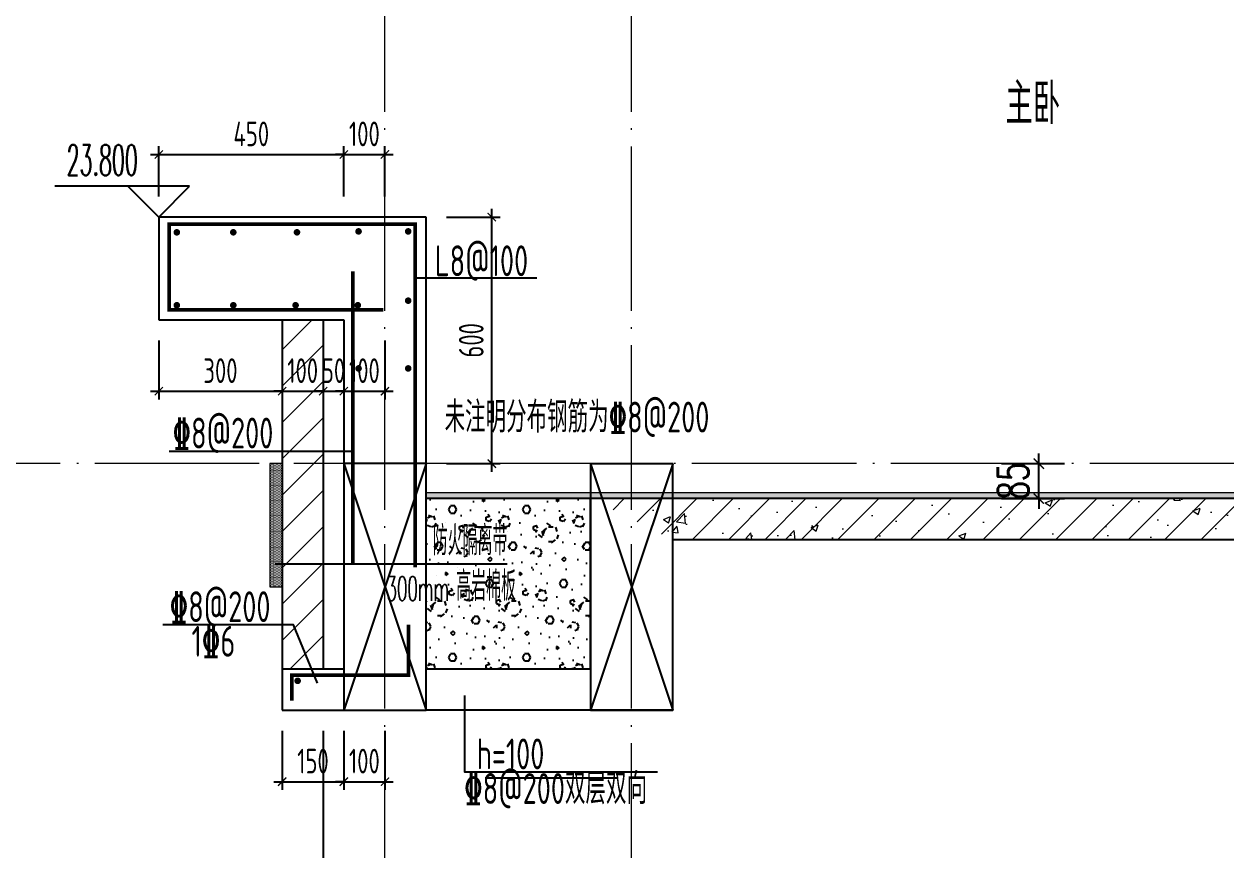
# Model space of a CAD drawing. Extents: x -668857 to 154266, y -275694 to 291306.
# Drawn here: x -11980 to -9057, y 159759 to 161769 of the extents above; entities that cross this region are included whole.
import ezdxf

# ---------------------------------------------------------------- set-up
doc = ezdxf.new("R2010")
doc.units = 0
doc.header["$LTSCALE"] = 1000
doc.linetypes.add('DOTE', pattern=[2.4200000000000004, 2, -0.2, 0.02, -0.2])
doc.layers.get('0').update_dxf_attribs({"linetype": 'CONTINUOUS'})
doc.layers.get('DEFPOINTS').update_dxf_attribs({"linetype": 'CONTINUOUS'})
for name, color, linetype in [('3-屋面构造层', 157, 'CONTINUOUS'), ('DIM', 2, 'CONTINUOUS'), ('DIM_ELEV', 3, 'CONTINUOUS'), ('DIM_IDEN', 67, 'CONTINUOUS'), ('PUB_DIM', 3, 'CONTINUOUS'), ('PUB_TEXT', 2, 'CONTINUOUS'), ('REIN', 6, 'CONTINUOUS'), ('S-大样-砼线', 7, 'CONTINUOUS'), ('S-引出线', 40, 'CONTINUOUS'), ('TEXT', 2, 'CONTINUOUS'), ('WALL', 5, 'CONTINUOUS'), ('水平筋标注', 7, 'CONTINUOUS'), ('看线', 251, 'CONTINUOUS'), ('立面-看线', 251, 'CONTINUOUS')]:
    doc.layers.add(name, color=color, linetype=linetype)
doc.layers.add('DOTE', color=19, linetype='DOTE', lineweight=9)
doc.layers.add('PUB_HATCH', color=8, linetype='CONTINUOUS', lineweight=9)
doc.styles.add('_TCH_DIM', font='SIMPLEX.shx', dxfattribs={"width": 0.7, "bigfont": 'GBCBIG.shx'})
doc.styles.add('_TCH_DIM_T3', font='SIMPLEX', dxfattribs={"width": 0.7058823529411765, "bigfont": 'GBCBIG'})
doc.styles.add('DIM_FONT_T3', font='SIMPLEX', dxfattribs={"width": 0.7058823529411765, "bigfont": 'GBCBIG'})
doc.styles.add('TSSD_DIMENSION', font='Tssdeng.shx', dxfattribs={"width": 0.7, "bigfont": 'tssdchn.shx'})
doc.styles.add('TSSD_REIN', font='tssdeng.shx', dxfattribs={"width": 0.7, "height": 300, "bigfont": 'tssdchn.shx'})
doc.dimstyles.new('_TCH_ARCH&&25', dxfattribs={"dimtxt": 74.375, "dimasz": 25, "dimexe": 62.5, "dimexo": 75, "dimgap": 25, "dimtad": 1, "dimdec": 0, "dimzin": 0, "dimdsep": 46, "dimtxsty": '_TCH_DIM_T3', "dimblk": 'ARCHTICK', "dimcen": 0.09, "dimclrt": 7, "dimazin": 0, "dimtfac": 1, "dimtdec": 0, "dimtix": 1, "dimtmove": 2, "dimatfit": 3, "dimldrblk": 'ARCHTICK', "dimfxl": 0, "dimtolj": 1, "dimtzin": 0, "dimarcsym": 0})
doc.dimstyles.new('TSSD_20_20', dxfattribs={"dimtxt": 60, "dimasz": 20, "dimexe": 20, "dimexo": 50, "dimgap": 20, "dimtad": 1, "dimdec": 0, "dimzin": 0, "dimdsep": 46, "dimtxsty": 'TSSD_DIMENSION', "dimblk": 'ARCHTICK', "dimblk1": 'ARCHTICK', "dimblk2": 'ARCHTICK', "dimcen": 0, "dimdle": 20, "dimclrt": 7, "dimadec": 0, "dimazin": 0, "dimtfac": 1, "dimtdec": 0, "dimtix": 1, "dimtmove": 2, "dimatfit": 3, "dimfxl": 0, "dimtolj": 1, "dimtzin": 0, "dimarcsym": 0})

# ---------------------------------------------------------------- blocks, each defined once
blk = doc.blocks.new('A$C1F6240CC')
at = {"layer": 'PUB_HATCH'}
h = blk.add_hatch(dxfattribs=at)
h.set_pattern_fill('DOTS', color=251, scale=2, style=0)
h.set_pattern_definition([(0, (-1.955777406692505e-08, -299.9999999983702), (1.5875, 3.175), [0, -3.175])])
h.paths.add_polyline_path([(-29.99999475874938, -299.999999998312), (5.558831617236137e-06, -299.9999999983702), (6.351852789521217e-06, -49.99999798531644), (6.344867870211601e-06, 1.948734279721975e-06), (-1.955777406692505e-08, 2.010667230933905e-06), (-1.955777406692505e-08, 1.688022166490555e-09), (-29.99999475874938, 1.688022166490555e-09)])
at = {"layer": 'DIM_IDEN', "color": 5}
for p, q in [((-17.00205630995333, -243.6957581644529), (275.1374033376342, -243.6957581644529)), ((275.1374033376342, -243.6957581644529), (546.9959839678602, -243.6957581644529))]:
    blk.add_line(p, q, dxfattribs=at)
at = {"layer": 'PUB_HATCH', "color": 5}
blk.add_lwpolyline([(-1.955777406692505e-08, 1.629814505577087e-09), (-29.99999475874938, 1.629814505577087e-09), (-29.99999475874938, -299.9999999983702), (-1.955777406692505e-08, -299.9999999983702)], close=True, dxfattribs=at)
at = {"layer": 'PUB_TEXT', "style": 'DIM_FONT_T3', "width": 0.7058823529411765}
blk.add_text('防火隔离带', height=71.48936170212767, dxfattribs=at).set_placement((366.1962342807512, -222.6957581644529))
at = {"layer": 'PUB_TEXT', "color": 5, "style": 'DIM_FONT_T3'}
for s, height, width, p in [('高岩棉板', 71.48936170212767, 0.7058823529411765, (423.3508922328077, -333.7157581644528)), ('300mm', 59.5, 0.4982698961937717, (253.9391275269252, -333.7157581644528))]:
    blk.add_text(s, height=height, dxfattribs=dict(at, width=width)).set_placement(p)
blk = doc.blocks.new('_ArchTick')
at = {"color": 0, "linetype": 'ByBlock', "const_width": 0.15}
blk.add_lwpolyline([(-0.5, -0.5), (0.5, 0.5)], dxfattribs=at)
blk = doc.blocks.new('*D2632')
at = {"layer": 'DEFPOINTS', "color": 0}
for p in [(-9678.407713357941, 160699.0340897712), (-9512.447828265955, 160699.0340897712), (-9678.407713357941, 160614.0340897835)]:
    blk.add_point(p, dxfattribs=at)
at = {"layer": 'PUB_DIM', "color": 0, "lineweight": -2}
for p, q in [((-9512.447828265955, 160699.0340897712), (-9512.447828265955, 160724.0340897712)), ((-9603.407713357941, 160699.0340897712), (-9449.947828265955, 160699.0340897712)), ((-9512.447828265955, 160614.0340897835), (-9512.447828265955, 160699.0340897712)), ((-9603.407713357941, 160614.0340897835), (-9449.947828265955, 160614.0340897835)), ((-9512.447828265955, 160614.0340897835), (-9512.447828265955, 160589.0340897835))]:
    blk.add_line(p, q, dxfattribs=at)
at = {"layer": 'PUB_DIM', "color": 0, "lineweight": -2, "xscale": 25, "yscale": 25, "zscale": 25}
for p, rotation in [((-9512.447828265955, 160699.0340897712), 270), ((-9512.447828265955, 160614.0340897835), 90)]:
    blk.add_blockref('_ArchTick', p, dxfattribs=dict(at, rotation=rotation))
at = {"layer": 'PUB_DIM', "color": 7, "insert": (-9574.635328265982, 160656.5340897774), "char_height": 74.375, "attachment_point": 5, "rotation": 90, "style": '_TCH_DIM_T3'}
blk.add_mtext('\\A1;85', dxfattribs=at)
blk = doc.blocks.new('*D3297')
at = {"layer": 'DEFPOINTS', "color": 0}
for p in [(-11202.63658760767, 161451.3575678874), (-11652.63658756379, 161299.034089778), (-11202.63658760767, 161299.0340897694)]:
    blk.add_point(p, dxfattribs=at)
at = {"layer": 'DIM', "color": 0, "lineweight": -2}
for p, q in [((-11652.63658756379, 161349.034089778), (-11652.63658756379, 161471.3575678874)), ((-11202.63658760767, 161349.0340897694), (-11202.63658760767, 161471.3575678874)), ((-11672.63658756379, 161451.3575678874), (-11182.63658760767, 161451.3575678874))]:
    blk.add_line(p, q, dxfattribs=at)
at = {"layer": 'DIM', "color": 0, "lineweight": -2, "xscale": 20, "yscale": 20, "zscale": 20, "rotation": 180}
blk.add_blockref('_ArchTick', (-11652.63658756379, 161451.3575678874), dxfattribs=at)
at = {"layer": 'DIM', "color": 0, "lineweight": -2, "xscale": 20, "yscale": 20, "zscale": 20}
blk.add_blockref('_ArchTick', (-11202.63658760767, 161451.3575678874), dxfattribs=at)
at = {"layer": 'DIM', "color": 7, "insert": (-11427.63658758573, 161501.3575678874), "char_height": 60, "attachment_point": 5, "style": 'TSSD_DIMENSION'}
blk.add_mtext('\\A1;450', dxfattribs=at)
blk = doc.blocks.new('*D3298')
at = {"layer": 'DEFPOINTS', "color": 0}
for p in [(-11102.63659428514, 161451.3575678822), (-11202.63658760767, 161299.0340897694), (-11102.63659428514, 161299.0340897676)]:
    blk.add_point(p, dxfattribs=at)
at = {"layer": 'DIM', "color": 0, "lineweight": -2}
for p, q in [((-11202.63658760767, 161349.0340897694), (-11202.63658760767, 161471.3575678822)), ((-11102.63659428514, 161349.0340897676), (-11102.63659428514, 161471.3575678822)), ((-11202.63658760767, 161451.3575678822), (-11222.63658760767, 161451.3575678822)), ((-11202.63658760767, 161451.3575678822), (-11102.63659428514, 161451.3575678822)), ((-11102.63659428514, 161451.3575678822), (-11082.63659428514, 161451.3575678822))]:
    blk.add_line(p, q, dxfattribs=at)
at = {"layer": 'DIM', "color": 0, "lineweight": -2, "xscale": 20, "yscale": 20, "zscale": 20}
blk.add_blockref('_ArchTick', (-11202.63658760767, 161451.3575678822), dxfattribs=at)
at = {"layer": 'DIM', "color": 0, "lineweight": -2, "xscale": 20, "yscale": 20, "zscale": 20, "rotation": 180}
blk.add_blockref('_ArchTick', (-11102.63659428514, 161451.3575678822), dxfattribs=at)
at = {"layer": 'DIM', "color": 7, "insert": (-11152.63659094641, 161501.3575678822), "char_height": 60, "attachment_point": 5, "style": 'TSSD_DIMENSION'}
blk.add_mtext('\\A1;100', dxfattribs=at)
blk = doc.blocks.new('*D3304')
at = {"layer": 'DEFPOINTS', "color": 0}
for p in [(-11652.63659427187, 161049.0340897915), (-11352.63658757822, 161049.0340897857), (-11352.63658757822, 160875.323399834)]:
    blk.add_point(p, dxfattribs=at)
at = {"layer": 'DIM', "color": 0, "lineweight": -2}
for p, q in [((-11652.63659427187, 160999.0340897915), (-11652.63659427187, 160855.323399834)), ((-11352.63658757822, 160999.0340897857), (-11352.63658757822, 160855.323399834)), ((-11672.63659427187, 160875.323399834), (-11332.63658757822, 160875.323399834))]:
    blk.add_line(p, q, dxfattribs=at)
at = {"layer": 'DIM', "color": 0, "lineweight": -2, "xscale": 20, "yscale": 20, "zscale": 20, "rotation": 180}
blk.add_blockref('_ArchTick', (-11652.63659427187, 160875.323399834), dxfattribs=at)
at = {"layer": 'DIM', "color": 0, "lineweight": -2, "xscale": 20, "yscale": 20, "zscale": 20}
blk.add_blockref('_ArchTick', (-11352.63658757822, 160875.323399834), dxfattribs=at)
at = {"layer": 'DIM', "color": 7, "insert": (-11502.63659092505, 160925.323399834), "char_height": 60, "attachment_point": 5, "style": 'TSSD_DIMENSION'}
blk.add_mtext('\\A1;300', dxfattribs=at)
blk = doc.blocks.new('*D3305')
at = {"layer": 'DEFPOINTS', "color": 0}
for p in [(-11352.63658757822, 161049.0340897857), (-11252.63658734248, 161049.0340897838), (-11252.63658734248, 160875.3233998302)]:
    blk.add_point(p, dxfattribs=at)
at = {"layer": 'DIM', "color": 0, "lineweight": -2}
for p, q in [((-11352.63658757822, 160999.0340897857), (-11352.63658757822, 160855.3233998302)), ((-11252.63658734248, 160999.0340897838), (-11252.63658734248, 160855.3233998302)), ((-11352.63658757822, 160875.3233998302), (-11372.63658757822, 160875.3233998302)), ((-11352.63658757822, 160875.3233998302), (-11252.63658734248, 160875.3233998302)), ((-11252.63658734248, 160875.3233998302), (-11232.63658734248, 160875.3233998302))]:
    blk.add_line(p, q, dxfattribs=at)
at = {"layer": 'DIM', "color": 0, "lineweight": -2, "xscale": 20, "yscale": 20, "zscale": 20}
blk.add_blockref('_ArchTick', (-11352.63658757822, 160875.3233998302), dxfattribs=at)
at = {"layer": 'DIM', "color": 0, "lineweight": -2, "xscale": 20, "yscale": 20, "zscale": 20, "rotation": 180}
blk.add_blockref('_ArchTick', (-11252.63658734248, 160875.3233998302), dxfattribs=at)
at = {"layer": 'DIM', "color": 7, "insert": (-11302.63658746035, 160925.3233998302), "char_height": 60, "attachment_point": 5, "style": 'TSSD_DIMENSION'}
blk.add_mtext('\\A1;100', dxfattribs=at)
blk = doc.blocks.new('*D3306')
at = {"layer": 'DEFPOINTS', "color": 0}
for p in [(-11252.63658734248, 161049.0340897838), (-11202.63658757985, 161049.0340897829), (-11202.63658757985, 160875.3233998288)]:
    blk.add_point(p, dxfattribs=at)
at = {"layer": 'DIM', "color": 0, "lineweight": -2}
for p, q in [((-11252.63658734248, 160999.0340897838), (-11252.63658734248, 160855.3233998288)), ((-11202.63658757985, 160999.0340897829), (-11202.63658757985, 160855.3233998288)), ((-11252.63658734248, 160875.3233998288), (-11272.63658734248, 160875.3233998288)), ((-11252.63658734248, 160875.3233998288), (-11202.63658757985, 160875.3233998288)), ((-11202.63658757985, 160875.3233998288), (-11182.63658757985, 160875.3233998288))]:
    blk.add_line(p, q, dxfattribs=at)
at = {"layer": 'DIM', "color": 0, "lineweight": -2, "xscale": 20, "yscale": 20, "zscale": 20}
blk.add_blockref('_ArchTick', (-11252.63658734248, 160875.3233998288), dxfattribs=at)
at = {"layer": 'DIM', "color": 0, "lineweight": -2, "xscale": 20, "yscale": 20, "zscale": 20, "rotation": 180}
blk.add_blockref('_ArchTick', (-11202.63658757985, 160875.3233998288), dxfattribs=at)
at = {"layer": 'DIM', "color": 7, "insert": (-11227.63658746117, 160925.3233998288), "char_height": 60, "attachment_point": 5, "style": 'TSSD_DIMENSION'}
blk.add_mtext('\\A1;50', dxfattribs=at)
blk = doc.blocks.new('*D3307')
at = {"layer": 'DEFPOINTS', "color": 0}
for p in [(-11202.63658757985, 161049.0340897829), (-11102.63659425732, 161049.034089781), (-11102.63659425732, 160875.3233998273)]:
    blk.add_point(p, dxfattribs=at)
at = {"layer": 'DIM', "color": 0, "lineweight": -2}
for p, q in [((-11202.63658757985, 160999.0340897829), (-11202.63658757985, 160855.3233998273)), ((-11102.63659425732, 160999.034089781), (-11102.63659425732, 160855.3233998273)), ((-11202.63658757985, 160875.3233998273), (-11222.63658757985, 160875.3233998273)), ((-11202.63658757985, 160875.3233998273), (-11102.63659425732, 160875.3233998273)), ((-11102.63659425732, 160875.3233998273), (-11082.63659425732, 160875.3233998273))]:
    blk.add_line(p, q, dxfattribs=at)
at = {"layer": 'DIM', "color": 0, "lineweight": -2, "xscale": 20, "yscale": 20, "zscale": 20}
blk.add_blockref('_ArchTick', (-11202.63658757985, 160875.3233998273), dxfattribs=at)
at = {"layer": 'DIM', "color": 0, "lineweight": -2, "xscale": 20, "yscale": 20, "zscale": 20, "rotation": 180}
blk.add_blockref('_ArchTick', (-11102.63659425732, 160875.3233998273), dxfattribs=at)
at = {"layer": 'DIM', "color": 7, "insert": (-11152.63659091858, 160925.3233998273), "char_height": 60, "attachment_point": 5, "style": 'TSSD_DIMENSION'}
blk.add_mtext('\\A1;100', dxfattribs=at)
blk = doc.blocks.new('*D3308')
at = {"layer": 'DEFPOINTS', "color": 0}
for p in [(-11352.63659425802, 160099.0340897829), (-11202.63659425965, 160099.03408978), (-11202.63659425965, 159925.3233998269)]:
    blk.add_point(p, dxfattribs=at)
at = {"layer": 'DIM', "color": 0, "lineweight": -2}
for p, q in [((-11352.63659425802, 160049.0340897829), (-11352.63659425802, 159905.3233998269)), ((-11202.63659425965, 160049.03408978), (-11202.63659425965, 159905.3233998269)), ((-11372.63659425802, 159925.3233998269), (-11182.63659425965, 159925.3233998269))]:
    blk.add_line(p, q, dxfattribs=at)
at = {"layer": 'DIM', "color": 0, "lineweight": -2, "xscale": 20, "yscale": 20, "zscale": 20, "rotation": 180}
blk.add_blockref('_ArchTick', (-11352.63659425802, 159925.3233998269), dxfattribs=at)
at = {"layer": 'DIM', "color": 0, "lineweight": -2, "xscale": 20, "yscale": 20, "zscale": 20}
blk.add_blockref('_ArchTick', (-11202.63659425965, 159925.3233998269), dxfattribs=at)
at = {"layer": 'DIM', "color": 7, "insert": (-11277.63659425883, 159975.3233998269), "char_height": 60, "attachment_point": 5, "style": 'TSSD_DIMENSION'}
blk.add_mtext('\\A1;150', dxfattribs=at)
blk = doc.blocks.new('*D3309')
at = {"layer": 'DEFPOINTS', "color": 0}
for p in [(-11202.63659425953, 160099.03408978), (-11102.636600937, 160099.0340897781), (-11102.636600937, 159925.3233998245)]:
    blk.add_point(p, dxfattribs=at)
at = {"layer": 'DIM', "color": 0, "lineweight": -2}
for p, q in [((-11202.63659425953, 160049.03408978), (-11202.63659425953, 159905.3233998245)), ((-11102.636600937, 160049.0340897781), (-11102.636600937, 159905.3233998245)), ((-11202.63659425953, 159925.3233998245), (-11222.63659425953, 159925.3233998245)), ((-11202.63659425953, 159925.3233998245), (-11102.636600937, 159925.3233998245)), ((-11102.636600937, 159925.3233998245), (-11082.636600937, 159925.3233998245))]:
    blk.add_line(p, q, dxfattribs=at)
at = {"layer": 'DIM', "color": 0, "lineweight": -2, "xscale": 20, "yscale": 20, "zscale": 20}
blk.add_blockref('_ArchTick', (-11202.63659425953, 159925.3233998245), dxfattribs=at)
at = {"layer": 'DIM', "color": 0, "lineweight": -2, "xscale": 20, "yscale": 20, "zscale": 20, "rotation": 180}
blk.add_blockref('_ArchTick', (-11102.636600937, 159925.3233998245), dxfattribs=at)
at = {"layer": 'DIM', "color": 7, "insert": (-11152.63659759826, 159975.3233998245), "char_height": 60, "attachment_point": 5, "style": 'TSSD_DIMENSION'}
blk.add_mtext('\\A1;100', dxfattribs=at)
blk = doc.blocks.new('*D3310')
at = {"layer": 'DEFPOINTS', "color": 0}
for p in [(-11002.6365942579, 161299.0340897828), (-10842.63659425708, 161299.0340897828), (-11002.6365942579, 160699.0340897745)]:
    blk.add_point(p, dxfattribs=at)
at = {"layer": 'DIM', "color": 0, "lineweight": -2}
for p, q in [((-10952.6365942579, 161299.0340897828), (-10822.63659425708, 161299.0340897828)), ((-10842.63659425708, 160679.0340897745), (-10842.63659425708, 161319.0340897828)), ((-10952.6365942579, 160699.0340897745), (-10822.63659425708, 160699.0340897745))]:
    blk.add_line(p, q, dxfattribs=at)
at = {"layer": 'DIM', "color": 0, "lineweight": -2, "xscale": 20, "yscale": 20, "zscale": 20}
for p, rotation in [((-10842.63659425708, 161299.0340897828), 90), ((-10842.63659425708, 160699.0340897745), 270)]:
    blk.add_blockref('_ArchTick', p, dxfattribs=dict(at, rotation=rotation))
at = {"layer": 'DIM', "color": 7, "insert": (-10892.63659425711, 160999.0340897787), "char_height": 60, "attachment_point": 5, "rotation": 90, "style": 'TSSD_DIMENSION'}
blk.add_mtext('\\A1;600', dxfattribs=at)
blk = doc.blocks.new('A$C0F477415')
at = {"layer": 'REIN', "const_width": 9}
for points in [[(536.22545744339, 974.1030920682824), (15.93111191410571, 974.1030920682824), (15.93111191410571, 1182.470114677621), (613.6656915736385, 1182.470114677621), (613.6656915736385, 347.4605763027794)], [(462.5655877483077, 353.0609498316771), (462.5655877483077, 1067.749458644073)], [(313.9337750365958, 23.34555459674448), (313.9337750365958, 85.24854036327451), (597.794307123404, 85.24854036327451), (597.794307123404, 208.2016744283028)]]:
    blk.add_lwpolyline(points, dxfattribs=at)
at = {"layer": 'REIN', "const_width": 8}
for points in [[(30.21925133559853, 1162.868610424921, 1), (38.21925133559853, 1162.868610424921, 1)], [(167.6620064838789, 1162.868610424921, 1), (175.6620064838789, 1162.868610424921, 1)], [(322.5238362546079, 1162.868610424921, 1), (330.5238362546079, 1162.868610424921, 1)], [(472.3069430752657, 1165.127354013326, 1), (480.3069430752657, 1165.127354013326, 1)], [(593.0279733999632, 1165.127354013326, 1), (601.0279733999632, 1165.127354013326, 1)], [(593.0279733999632, 996.5827968406375, 1), (601.0279733999632, 996.5827968406375, 1)], [(30.21925133559853, 985.4166030073538, 1), (38.21925133559853, 985.4166030073538, 1)], [(167.6620064838789, 985.4166030073538, 1), (175.6620064838789, 985.4166030073538, 1)], [(319.1733809751458, 985.4166030073538, 1), (327.1733809751458, 985.4166030073538, 1)], [(470.4389034458436, 985.4166030073538, 1), (478.4389034458436, 985.4166030073538, 1)], [(472.3069430752657, 831.7102530163829, 1), (480.3069430752657, 831.7102530163829, 1)], [(593.0279733999632, 831.7102530163829, 1), (601.0279733999632, 831.7102530163829, 1)], [(324.1522886119783, 71.62434444355313, 1), (332.1522886119783, 71.62434444355313, 1)]]:
    blk.add_lwpolyline(points, format="xyb", close=True, dxfattribs=at)
at = {"layer": 'S-大样-砼线'}
for p, q in [((440.4064266392961, 600.0093946014531), (640.4064254472032, 0.001821757410652936)), ((640.4093733830377, 600.0093946051784), (440.4093745723367, 0.001821753685362637))]:
    blk.add_line(p, q, dxfattribs=at)
blk.add_lwpolyline([(640.4064325019717, 600.0093946014531), (440.4064266392961, 600.0093946014531), (440.4064266318455, 0.001821757410652936), (640.4064324935898, 0.001821757410652936)], close=True, dxfattribs=at)
at = {"layer": 'S-引出线'}
for p, q in [((609.6656915736385, 1052.001626337471), (909.7999883112498, 1052.001626337471)), ((15.48061037855223, 630.2351489840075), (462.5655877483077, 630.2351489840075))]:
    blk.add_line(p, q, dxfattribs=at)
blk.add_lwpolyline([(376.4770208946429, 66.11144457937917), (318.4227704755031, 207.6593468654319), (-0.0008167573250830173, 207.6593468654319)], dxfattribs=at)
at = {"layer": 'TEXT', "style": 'TSSD_REIN', "width": 0.7}
for s, p in [('L8@100', (661.743466746062, 1056.110395150376)), ('未注明分布钢筋为%%1328@200', (685.4535198323429, 675.8293871463975)), ('%%1328@200', (23.94837839109823, 636.9912632876658)), ('%%1328@200', (17.02145750215277, 214.4464526554802)), ('1%%1326', (70.13916111178696, 130.3748975073686))]:
    blk.add_text(s, height=75, rotation=1.867629851175362e-07, dxfattribs=at).set_placement(p)
blk = doc.blocks.new('20210809.02264990')
at = {"layer": 'TEXT'}
blk.add_lwpolyline([(87888.15552412858, 66842.85802403922), (87888.15552412858, 66657.37792068897), (88357.96524327435, 66657.37792068897)], dxfattribs=at)
blk.add_blockref('A$C0F477415', (87154.51063364511, 66807.0840813448), dxfattribs=at)
at = {"layer": 'TEXT', "style": 'TSSD_REIN', "width": 0.7}
for s, p in [('h=100', (87918.06667849608, 66663.40869463401)), ('%%1328@200双层双向', (87887.65350001864, 66579.16558626192))]:
    blk.add_text(s, height=75, rotation=1.867629851175362e-07, dxfattribs=at).set_placement(p)
blk = doc.blocks.new('20210810.11470748')
at = {"layer": 'S-大样-砼线'}
for p, q in [((68417.54344261235, -103208.8821089094), (68217.53969536396, -103808.8543934586)), ((68217.54049586861, -103208.8821089073), (68417.53674623882, -103808.8543934491))]:
    blk.add_line(p, q, dxfattribs=at)
blk.add_lwpolyline([(68417.54050173129, -103208.8821089131), (68217.54049586861, -103208.8821089131), (68217.53674742347, -103808.8543934549), (68417.53675328521, -103808.8543934549)], close=True, dxfattribs=at)
at = {"layer": 'REIN'}
blk.add_blockref('20210809.02264990', (-19977.38031286688, -170615.9402935578), dxfattribs=at)
blk = doc.blocks.new('FSDFSFSFSFEFSFESF')
at = {"layer": '看线'}
blk.add_line((1114228.273350265, 467393.3721650818), (1114228.273350265, 465805.1368709645), dxfattribs=at)

msp = doc.modelspace()

# ---------------------------------------------------------------- hatches: boundary and pattern name
at = {"layer": '3-屋面构造层'}
h = msp.add_hatch(dxfattribs=at)
h.set_pattern_fill('加气混凝土', color=251, scale=15, style=0)
h.set_pattern_definition([(0, (-1125427.809944504, -310399.2380753031), (90, 180), [0, -180]), (0, (-1125533.109944504, -310423.5380753032), (90, 180), [0, -180]), (0, (-1125474.609944504, -310425.3380753032), (90, 180), [0, -180]), (0, (-1125410.709944504, -310372.2380753031), (90, 180), [0, -180]), (0, (-1125485.409944504, -310434.3380753032), (90, 180), [0, -180]), (0, (-1125392.709944504, -310258.8380753032), (90, 180), [0, -180]), (0, (-1125447.609944504, -310273.2380753031), (90, 180), [0, -180]), (0, (-1125418.809944504, -310295.7380753031), (90, 180), [0, -180]), (0, (-1125565.509944504, -310299.3380753032), (90, 180), [0, -180]), (0, (-1125477.309944504, -310307.4380753031), (90, 180), [0, -180]), (0, (-1125511.509944504, -310353.3380753032), (90, 180), [0, -180]), (0, (-1125509.709944504, -310420.8380753032), (90, 180), [0, -180]), (0, (-1125442.209944504, -310428.0380753032), (90, 180), [0, -180]), (0, (-1125392.709944504, -310348.8380753032), (90, 180), [0, -180]), (0, (-1125561.009944504, -310376.7380753031), (90, 180), [0, -180]), (0, (-1125545.709944504, -310346.1380753031), (90, 180), [0, -180]), (0, (-1125475.509944504, -310358.7380753031), (90, 180), [0, -180]), (0, (-1125500.709944504, -310384.8380753032), (90, 180), [0, -180]), (0, (-1125515.109944504, -310325.4380753031), (90, 180), [0, -180]), (0, (-1125492.609944504, -310257.9380753031), (90, 180), [0, -180]), (0, (-1125553.809944504, -310414.5380753032), (90, 180), [0, -180]), (0, (-1125454.809944504, -310294.8380753032), (90, 180), [0, -180]), (0, (-1125538.509944504, -310292.1380753031), (90, 180), [0, -180]), (0, (-1125552.909944504, -310268.7380753031), (90, 180), [0, -180]), (130.601294, (-1125403.767087104, -310315.1952185032), (-449.9999950292954, 540.00000236093), [7.9024662, -3311.1333]), (18.4349488, (-1125416.624229704, -310311.7666469032), (449.9999983404209, 179.9999986719667), [8.131572, -1130.28837]), (90, (-1125416.624229704, -310319.4809321032), (90.00000000000001, 180), [7.714285199999999, -352.285695]), (161.565051, (-1125408.909944504, -310322.0523617032), (-450.0000022657823, 179.9999865817234), [8.131572, -1130.28837]), (53.1301023, (-1125408.909944504, -310322.0523617032), (90.00000017013603, 179.999999914932), [8.571428999999998, -891.4285499999999]), (135, (-1125402.052801304, -310413.7666313031), (-90.00001087984293, 179.9999878185604), [7.273098, -501.84378]), (45, (-1125412.338516104, -310413.7666313031), (89.99999942471308, 179.9999992736903), [7.273098, -501.84378]), (135, (-1125407.195658704, -310418.9095013032), (-90.00001087984293, 179.9999878185604), [7.273098, -501.84378]), (45, (-1125407.195658704, -310418.9095013032), (89.99999942471308, 179.9999992736903), [7.273098, -501.84378]), (116.565051, (-1125488.624222504, -310292.9095031032), (-1.565789601976064e-05, 359.9999902060562), [9.583147799999935, -191.662949999999]), (180, (-1125492.909932504, -310284.3380759032), (-89.99999999999997, 180), [10.2857148, -169.714275]), (63.43494880000001, (-1125507.481364504, -310292.9095031032), (8.14843605922988e-07, 359.9999982559008), [9.583147799999999, -191.66295]), (116.565051, (-1125503.195654504, -310301.4809321032), (-1.565789601976064e-05, 359.9999902060562), [9.583147799999935, -191.662949999999]), (0, (-1125503.195654504, -310301.4809321032), (90, 180), [10.2857148, -169.714275]), (63.43494880000001, (-1125492.909932504, -310301.4809321032), (8.14843605922988e-07, 359.9999982559008), [9.583147799999999, -191.66295]), (107.102728, (-1125420.909945104, -310353.7666373032), (-269.9999896777364, 900.0000014520431), [11.6584038, -4884.87075]), (143.972626, (-1125424.338516704, -310342.6237895032), (-1709.999978321427, 1259.9999985739), [11.6584038, -2436.606]), (180, (-1125433.767087704, -310335.7666463032), (-89.99999999999997, 180), [11.1428568, -168.85713]), (36.02737329999999, (-1125454.338515504, -310342.6237895032), (1709.999987362977, 1259.999986416658), [11.65840379999994, -2436.605999999984]), (71.5650511, (-1125457.767087104, -310352.9094953032), (270.0000013860985, 899.9999984504369), [10.8420948, -1127.57784]), (107.102728, (-1125454.338515504, -310364.0523593032), (-269.9999896777364, 900.0000014520431), [11.6584038, -4884.87075]), (143.972626, (-1125444.909944504, -310370.9094953032), (-1709.999978321427, 1259.9999985739), [11.6584038, -2436.606]), (0, (-1125444.909944504, -310370.9094953032), (90, 180), [11.1428568, -168.85713]), (36.02737329999999, (-1125433.767087704, -310370.9094953032), (1709.999987362977, 1259.999986416658), [11.65840379999994, -2436.605999999984]), (71.5650511, (-1125424.338516704, -310364.0523593032), (270.0000013860985, 899.9999984504369), [10.8420948, -1127.57784]), (150.255118, (-1125419.195659304, -310269.7666475032), (-270.0000006390409, 179.9999977695058), [6.910506, -1444.29588]), (90, (-1125425.195658704, -310273.1952173032), (90.00000000000001, 180), [6.857143199999999, -353.142825]), (29.7448813, (-1125425.195658704, -310273.1952173032), (270.0000001590055, 179.9999991593464), [6.910506, -1444.29588]), (116.565051, (-1125461.195658704, -310397.4809333032), (-1.565789601976064e-05, 359.9999902060562), [9.583147799999935, -191.662949999999]), (168.690067, (-1125465.481372304, -310388.9094953032), (-810.0000006009299, 179.9999954832327), [8.7411762, -1826.90565]), (41.18592510000001, (-1125480.909944504, -310393.1952053031), (2249.999986367597, 1979.999982686525), [9.1115532, -3817.7406]), (90, (-1125480.909944504, -310401.7666433032), (90.00000000000001, 180), [8.571428999999998, -351.42855]), (138.814074, (-1125474.052801304, -310407.7666373032), (-2249.999960007064, 1980.00001261089), [9.1115532, -3817.7406]), (16.6992442, (-1125474.052801304, -310407.7666373032), (2969.999977654917, 899.9999905734195), [8.948835, -3749.56125]), (60.9453959, (-1125465.481372304, -310405.1952113032), (89.99999976116268, 179.9999984078114), [8.824825800000001, -3697.60185]), (109.983106, (-1125536.624228504, -310322.0523617032), (-450.0000016949791, 1259.999996665506), [10.03260059999993, -4203.659249999966]), (155.556045, (-1125540.052796504, -310312.6237889032), (-1170.000004459817, 539.9999887808897), [10.3568958, -4339.539449999999]), (24.4439547, (-1125558.909938504, -310312.6237889032), (1170.000000583643, 539.9999974027204), [10.3568958, -4339.539449999999]), (70.01689340000001, (-1125562.338506504, -310322.0523617032), (450.0000013566428, 1259.999996874217), [10.0326006, -4203.65925]), (109.983106, (-1125558.909938504, -310331.4809327032), (-450.0000016949791, 1259.999996665506), [10.03260059999993, -4203.659249999966]), (160.016893, (-1125549.481358504, -310334.9095043032), (-450.0000002644888, 179.9999918000023), [10.0326006, -2096.81325]), (19.9831065, (-1125549.481358504, -310334.9095043032), (449.9999975293226, 179.9999997144084), [10.0326006, -2096.81325]), (70.01689340000001, (-1125540.052796504, -310331.4809327032), (450.0000013566428, 1259.999996874217), [10.0326006, -4203.65925]), (122.005383, (-1125469.767087704, -310338.3380759032), (-90.00001207844099, 179.9999908112358), [8.0862696, -1690.0302]), (18.4349488, (-1125481.767086504, -310334.0523605032), (449.9999983404209, 179.9999986719667), [8.131572, -1130.28837]), (90, (-1125481.767086504, -310341.7666475032), (90.00000000000001, 180), [7.714285199999999, -352.285695]), (161.565051, (-1125474.052801304, -310344.3380753032), (-450.0000022657823, 179.9999865817234), [8.131572, -1130.28837]), (54.46232220000002, (-1125474.052801304, -310344.3380753032), (629.9999990871778, 899.9999986518196), [7.373421, -3089.46345]), (116.565051, (-1125522.052796504, -310382.0523593032), (-1.565789601976064e-05, 359.9999902060562), [9.583147799999935, -191.662949999999]), (180, (-1125526.338506504, -310373.4809213032), (-89.99999999999997, 180), [9.428571, -170.57142]), (59.0362434, (-1125540.909938504, -310382.0523593032), (90.00000029295946, 179.9999991263332), [9.995918399999933, -2089.146599999983]), (120.963756, (-1125535.767086504, -310390.6237793032), (-90.00001229938933, 179.9999917339799), [9.995918399999999, -2089.1466]), (0, (-1125535.767086504, -310390.6237793032), (90, 180), [9.428571, -170.57142]), (63.43494880000001, (-1125526.338506504, -310390.6237793032), (8.14843605922988e-07, 359.9999982559008), [9.583147799999999, -191.66295])])
h.paths.add_polyline_path([(-11002.63659425324, 160199.0342267972), (-10602.63659427187, 160199.0339526759), (-10602.63659420947, 160614.0340092011), (-11002.63659565721, 160614.034170354)])
at = {"layer": 'PUB_HATCH'}
h = msp.add_hatch(dxfattribs=at)
h.set_pattern_fill('普通砖', color=256, scale=25, style=0)
h.set_pattern_definition([(45, (-562273.4887092756, 314686.9439721279), (-44.19419150182874, 44.19419150182875), [])])
h.paths.add_polyline_path([(-11352.63659385277, 161049.0340898313), (-11352.63659426442, 160199.0340898317), (-11252.63659426442, 160199.0340897832), (-11252.63659385277, 161049.0340897828)])
h = msp.add_hatch(dxfattribs=at)
h.set_pattern_fill('钢筋混凝土', color=256, scale=25, style=0)
h.set_pattern_definition([(45, (-562273.4887092756, 314642.0661346278), (-44.19417382415921, 44.19417382415922), []), (49.99999999999999, (-562273.4887092756, 314642.0661346278), (179.3150456501884, -15.68803374564878), [18.75, -206.25]), (355, (-562273.4887092756, 314642.0661346278), (-34.68783340325, 188.048033425003), [15, -165]), (100.4514, (-562258.5457892758, 314640.7587996279), (144.6273454285054, 172.3598855152384), [15.9350475, -175.285528]), (46.18420000000002, (-562273.4887092756, 314692.0661346278), (266.8102621564111, -41.37975358225452), [28.12499999999995, -309.3749999999992]), (96.6356, (-562251.2545230256, 314688.6178078778), (233.6656763871758, 243.5294677251104), [23.902572, -262.92825]), (351.1842, (-562273.4887092756, 314692.0661346278), (233.6654862834068, 243.5296502313311), [22.5, -247.5]), (21, (-562248.4887092756, 314679.5661346278), (149.2267630296154, -100.6547226663347), [18.75, -206.25]), (326.0000000000001, (-562248.4887092756, 314679.5661346278), (60.82883298039543, 181.2875112617133), [15, -165]), (71.4514, (-562236.0531510257, 314671.1782331279), (210.0556571453725, 80.6326241774881), [15.9350475, -175.285528]), (37.50000000000001, (-562273.4887092756, 314642.0661346278), (3.039963829322667, 83.22346345782788), [0, -163, 0, -167.5, 0, -165.625]), (7.499999999999999, (-562273.4887092756, 314642.0661346278), (65.76738436053715, 98.60292797059006), [0, -95.5, 0, -159.25, 0, -63.125]), (327.5, (-562329.2387092756, 314642.0661346278), (133.4556090431022, -5.638717933594939), [0, -62.5, 0, -195, 0, -258.75]), (317.5, (-562354.2387092756, 314642.0661346278), (145.7965423355966, 25.02624558307943), [0, -81.25, 0, -129.5, 0, -183.75])])
h.paths.add_polyline_path([(-8504.111681735725, 160614.0340897868), (-10602.63659427688, 160614.0340897782), (-10402.63659425126, 160514.0340897768), (-8504.111681735376, 160514.0340897868)])
at = {"layer": '立面-看线'}
h = msp.add_hatch(dxfattribs=at)
h.set_pattern_fill('HONEY', color=256, scale=7)
h.set_pattern_definition([(0, (-811655.8762450027, -224747.9183699444), (16.66875, 9.623705), [11.1125, -22.225]), (120, (-811655.8762450027, -224747.9183699444), (-16.66874800852732, 9.623708449331868), [11.11249999999995, -22.22499999999991]), (59.99999999999999, (-811655.8762450027, -224747.9183699444), (1.991472681428519e-06, 19.24741344933186), [-22.225, 11.1125])])
h.paths.add_polyline_path([(-8504.11168173619, 160629.0340899553), (-11002.6365942714, 160629.034089784), (-11002.6365942714, 160614.034089782), (-8504.111681735725, 160614.0340897758)])

# ---------------------------------------------------------------- linework, layer by layer
at = {"layer": 'DIM_ELEV'}
for p, q in [((-11577.63658756425, 161374.0340897774), (-11905.63658756425, 161374.0340897774)), ((-11652.63658756425, 161299.0340897774), (-11727.63658756425, 161374.0340897774)), ((-11652.63658756425, 161299.0340897774), (-11577.63658756425, 161374.0340897774))]:
    msp.add_line(p, q, dxfattribs=at)
at = {"layer": 'DIM_IDEN'}
msp.add_line((-10859.01880576566, 159934.6674538163), (-10538.68959867104, 159934.6674538163), dxfattribs=at)
at = {"layer": 'DOTE', "color": 1, "linetype": 'DOTE', "ltscale": 0.2}
for p, q in [((-11102.63659425743, 145099.0318001769), (-11102.63659425767, 164699.0340897829)), ((-10502.63659425743, 145099.0318001768), (-10502.63659425743, 164699.0340897828)), ((-8504.1116750316, 160699.0340897829), (-12272.83075133723, 160699.0340897829))]:
    msp.add_line(p, q, dxfattribs=at)
at = {"layer": 'PUB_HATCH', "color": 215}
msp.add_line((-11002.6365942714, 160629.034089784), (-8504.111681736656, 160629.0340899553), dxfattribs=at)
at = {"layer": 'WALL'}
for p, q in [((-11002.63659426442, 161299.0340897828), (-11652.6365942721, 161299.0340897793)), ((-11652.6365942721, 161299.0340897793), (-11652.6365942721, 161049.0340897828)), ((-11002.63659427105, 160199.0340897648), (-11002.63659426442, 161299.0340897828)), ((-11652.6365942721, 161049.0340897828), (-11202.63659426442, 161049.0340897828)), ((-11352.63659385277, 161049.0340898313), (-11352.63659426442, 160199.0340898317)), ((-11252.63659385277, 161049.0340897828), (-11252.63659426442, 160199.0340897832)), ((-11202.63659426442, 161049.0340897828), (-11202.63659426442, 160199.0340897832)), ((-10602.63659424905, 160614.034089779), (-11002.6365942714, 160614.0340897831)), ((-8504.111681735725, 160614.0340897868), (-10602.63659427688, 160614.0340897782)), ((-10602.63659427688, 160199.0340897863), (-10602.63659427688, 160614.0340897782)), ((-8504.111681735376, 160514.0340897868), (-10402.63659425126, 160514.0340897768)), ((-10402.63659425126, 160099.0340897847), (-10402.63659425126, 160514.0340897768)), ((-11202.63659426442, 160199.0340897832), (-11352.63659426442, 160199.0340897832)), ((-11352.63659426442, 160199.0340897832), (-11352.63659426442, 160099.0340897832)), ((-10602.63659427688, 160199.0340897863), (-11002.63659427105, 160199.0340897808)), ((-11352.63659426442, 160099.0340897832), (-11002.63659426442, 160099.0340897832)), ((-10402.63659425126, 160099.0340897847), (-11002.63659427117, 160099.0340897782))]:
    msp.add_line(p, q, dxfattribs=at)

# ---------------------------------------------------------------- block references
for name, p in [('A$C1F6240CC', (-11352.63659402227, 160699.0340897829)), ('FSDFSFSFSFEFSFESF', (-1125480.909937995, -307344.3380752897))]:
    msp.add_blockref(name, p)
at = {"layer": '水平筋标注'}
msp.add_blockref('20210810.11470748', (-78820.17334753647, 263907.8885013784), dxfattribs=at)

# ---------------------------------------------------------------- texts
at = {"layer": 'PUB_TEXT'}
for s, height, style, width, p in [('主卧', 100, 'TSSD_REIN', 0.7, (-9593.418499076855, 161524.6570678971)), ('23.800', 74.375, '_TCH_DIM', 0.4941176470588236, (-11876.73658756423, 161400.2840897774))]:
    msp.add_text(s, height=height, dxfattribs=dict(at, style=style, width=width)).set_placement(p)

# ---------------------------------------------------------------- dimensions: what is measured, and where the dimension line sits
at = {"layer": 'DIM'}
for p1, p2, distance, picture, middle in [((-11652.63658756379, 161299.034089778), (-11202.63658760767, 161299.0340897694), 152.32347811799266, '*D3297', (-11427.63658758573, 161501.3575678874)), ((-11202.63658760767, 161299.0340897694), (-11102.63659428514, 161299.0340897676), 152.3234781145875, '*D3298', (-11152.63659094641, 161501.3575678822)), ((-11002.6365942579, 160699.0340897745), (-11002.6365942579, 161299.0340897828), -160.00000000082036, '*D3310', (-10892.63659425711, 160999.0340897787)), ((-11652.63659427187, 161049.0340897915), (-11352.63658757822, 161049.0340897857), -173.7106899517239, '*D3304', (-11502.63659092505, 160925.323399834)), ((-11352.63658757822, 161049.0340897857), (-11252.63658734248, 161049.0340897838), -173.71068995358655, '*D3305', (-11302.63658746035, 160925.3233998302)), ((-11252.63658734248, 161049.0340897838), (-11202.63658757985, 161049.0340897829), -173.71068995408135, '*D3306', (-11227.63658746117, 160925.3233998288)), ((-11202.63658757985, 161049.0340897829), (-11102.63659425732, 161049.034089781), -173.71068995370294, '*D3307', (-11152.63659091858, 160925.3233998273)), ((-11352.63659425802, 160099.0340897829), (-11202.63659425965, 160099.03408978), -173.7106899530918, '*D3308', (-11277.63659425883, 159975.3233998269)), ((-11202.63659425953, 160099.03408978), (-11102.636600937, 160099.0340897781), -173.71068995361563, '*D3309', (-11152.63659759826, 159975.3233998245))]:
    dim = msp.add_aligned_dim(p1=p1, p2=p2, distance=distance, dimstyle='TSSD_20_20', dxfattribs=at)
    dim.commit()
    dim.dimension.update_dxf_attribs({"geometry": picture, "text_midpoint": middle})
at = {"layer": 'PUB_DIM'}
dim = msp.add_aligned_dim(p1=(-9678.407713357941, 160614.0340897835), p2=(-9678.407713357941, 160699.0340897712), distance=-165.9598850919865, dimstyle='_TCH_ARCH&&25', dxfattribs=at)
dim.commit()
dim.dimension.update_dxf_attribs({"geometry": '*D2632', "text_midpoint": (-9574.635328265982, 160656.5340897774)})

doc.saveas('drawing.dxf')
